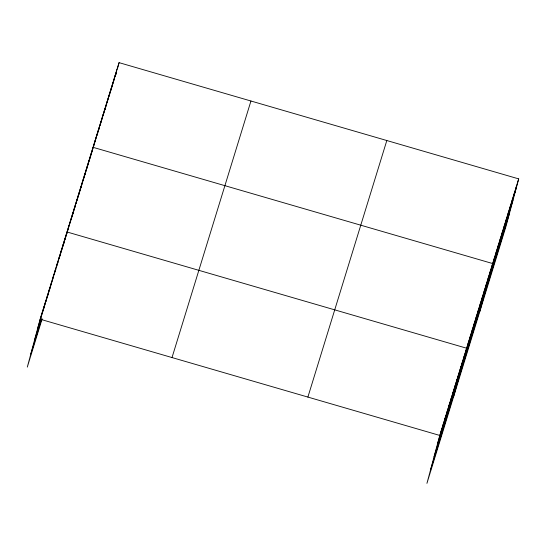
<?xml version="1.0" encoding="UTF-8"?>
<svg xmlns="http://www.w3.org/2000/svg" width="546" height="546" viewBox="0 0 546 546"><rect width="100%" height="100%" fill="white"/><g stroke="black" fill="none" stroke-linecap="round" stroke-linejoin="round"><path stroke-width="0.82" d="M518.7 178.89L439.769 435.442L426.931 483.353L505.862 226.802L518.7 178.89L119.069 62.647L40.138 319.198L27.3 367.11L42.158 318.823M39.824 321.301L42.056 312.967M43.973 306.736L41.94 314.312L43.414 309.616M45.891 300.505L43.653 308.838L45.571 302.607M47.802 294.274L45.775 301.849L47.249 297.16M49.72 288.042L47.488 296.376L49.406 290.151M49.611 289.394L51.638 281.811M51.931 281.647L53.556 275.587M53.44 276.931L55.474 269.355M57.391 263.124L55.153 271.458L55.876 269.123M57.275 264.469L59.309 256.893M61.22 250.662L58.988 258.995L60.906 252.764M61.111 252.006L63.138 244.431M65.056 238.199L62.824 246.533L64.742 240.301L63.964 243.209M64.947 239.544L66.974 231.968L466.605 348.218L453.767 396.123M66.742 233.79L68.98 225.457M68.748 227.279L70.98 218.946M70.953 220.011L72.987 212.435M72.754 214.257L74.986 205.917M76.993 199.406L74.761 207.739L75.512 205.303M76.966 200.471L78.993 192.895M78.767 194.717L80.999 186.384M82.999 179.873L80.767 188.206L82.774 181.695M82.978 180.938L85.005 173.355M87.012 166.844L84.773 175.177L86.527 169.478M89.012 160.333L86.78 168.666L88.786 162.155M88.984 161.398L91.018 153.822M90.206 157.821L93.018 147.311L492.656 263.554L479.818 311.466M93.4 146.854L95.024 140.793M94.997 141.858L97.024 134.282M99.031 127.771L92.793 149.133M101.037 121.26L98.799 129.593L99.549 127.15M101.01 122.324L103.037 114.749M105.044 108.231L101.058 122.263M107.043 101.72L104.812 110.053L106.818 103.542M107.016 102.784L109.05 95.209M111.05 88.698L107.064 102.73M113.056 82.187L110.824 90.52L112.824 84.002M113.029 83.245L115.056 75.669M117.062 69.158L113.077 83.19M115.861 74.611L116.639 71.703M117.445 68.707L119.069 62.647M439.455 437.544L441.687 429.211M441.373 431.313L443.605 422.979M443.291 425.088L445.522 416.748M445.208 418.857L447.44 410.524M447.119 412.626L449.358 404.293M449.037 406.395L451.276 398.061M450.955 400.163L453.187 391.83M452.873 393.932L455.105 385.599M454.791 387.701L457.022 379.368M456.709 381.47L458.94 373.136M458.626 375.238L460.858 366.905M460.537 369.007L462.776 360.674M462.455 362.783L464.687 354.443M466.38 350.034L468.611 341.7M468.379 343.523L470.611 335.189M470.386 337.012L472.618 328.678M472.386 330.501L474.624 322.167M474.392 323.99L476.624 315.649M476.399 317.472L478.63 309.138M478.398 310.961L480.63 302.627M480.405 304.45L482.637 296.116M482.405 297.939L484.636 289.605M484.411 291.428L486.643 283.087M486.411 284.91L488.65 276.576M488.417 278.399L490.649 270.065M492.424 265.376L494.656 257.043M494.43 258.865L496.662 250.525M496.43 252.348L498.662 244.014M498.437 245.837L500.668 237.503M500.436 239.325L502.668 230.992M502.443 232.814L504.675 224.481M504.443 226.303L506.681 217.963M506.449 219.785L508.681 211.452M508.456 213.274L510.687 204.941M510.455 206.763L512.687 198.43M512.462 200.252L514.694 191.919M514.462 193.734L516.693 185.401M37.906 327.532L41.742 315.069M49.645 289.366L51.085 284.698M51.324 283.92L52.041 281.579M52.518 280.023L53.242 277.689M54.197 274.57L54.914 272.236M56.354 267.56L57.071 265.226M57.31 264.448L58.033 262.114M61.145 251.986L62.585 247.311M64.988 239.489L68.496 228.091M69.997 223.212L70.748 220.768M71 219.956L74.509 208.558M76.01 203.672L76.761 201.228M77.013 200.416L80.521 189.018M83.026 180.876L84.275 176.808M89.032 161.343L90.786 155.644M91.284 154.013L92.54 149.945M97.045 135.292L98.553 130.405M100.054 125.525L100.805 123.082M103.058 115.752L104.559 110.872M109.07 96.219L110.572 91.332M115.329 75.867L116.585 71.792M34.405 340.595L41.114 318.782M30.801 354.047L41.585 319M172.017 357.562L250.948 101.01M307.889 397.078L386.821 140.534M437.537 443.775L516.468 187.223M434.036 456.838L512.967 200.286M430.432 470.29L509.363 213.745M40.138 319.198L439.769 435.442"/></g></svg>
